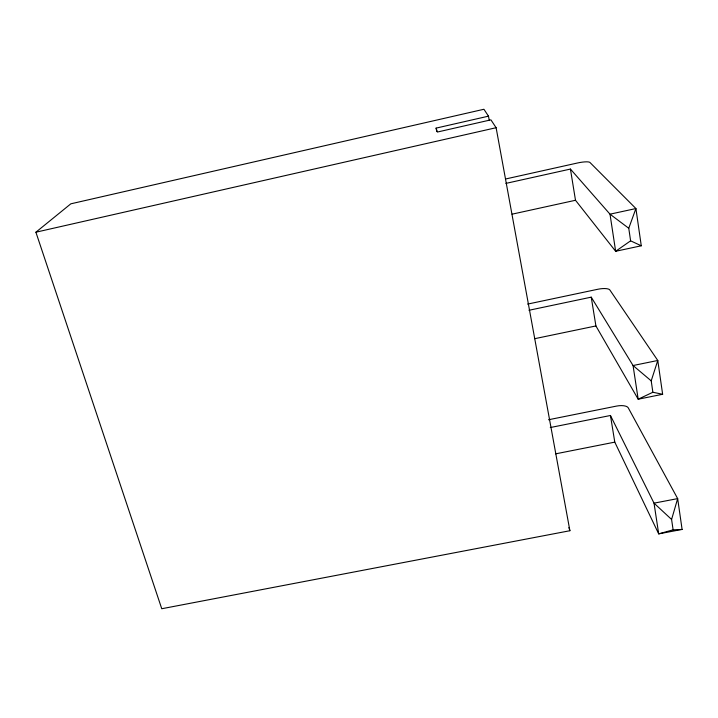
<?xml version="1.0" encoding="UTF-8"?>
<svg xmlns="http://www.w3.org/2000/svg" width="718" height="718" viewBox="0 0 718 718"><rect width="100%" height="100%" fill="white"/><g stroke="black" fill="none" stroke-linecap="round" stroke-linejoin="round"><path stroke-width="1.08" d="M550.275 427.542L610.453 415.489L614.788 442.135L658.693 533.869L673.116 529.83L671.59 519.455L677.666 498.615L628.232 407.797A10.097 3.985 -8.2 0 0 616.493 406.092L548.507 419.752M528.969 310.275L591.237 297.153L633.052 365.525L657.778 360.481L662.642 394.281L652.877 392.252L651.208 380.854L657.778 360.481L609.842 289.955A10.492 3.159 -9.7 0 0 597.807 289.264L527.613 304.1M505.903 183.395L570.433 169.062L610.004 214.179L635.915 208.552L641.273 245.789L630.61 240.835L628.762 228.261L635.915 208.552L589.936 162.456A10.923 2.181 -11.1 0 0 577.613 162.968L505.634 178.979M488.482 116.163L436.095 128.118L437.343 132.049L490.915 119.843L496.111 127.714L569.895 530.728L161.756 608.738L35.9 232.21L70.831 203.822L483.932 109.262L488.482 116.163L489.299 120.552M630.61 240.835L615.649 251.282L575.495 200.268L570.433 169.062M652.877 392.252L638.185 399.208L595.913 325.945L591.237 297.153M35.9 232.21L496.111 127.714M512.069 214.179L575.495 200.268M641.273 245.789L615.649 251.282L610.004 214.179L628.762 228.261M534.695 338.69L595.913 325.945M662.642 394.281L638.185 399.208L633.052 365.525L651.208 380.854M555.624 453.848L614.788 442.135M671.59 519.455L654.017 503.156L677.666 498.615L682.1 529.435L658.693 533.869L654.017 503.156L610.453 415.489M673.116 529.83L682.1 529.435M568.871 527.604L569.895 530.728M436.095 128.118L436.759 131.412"/></g></svg>
